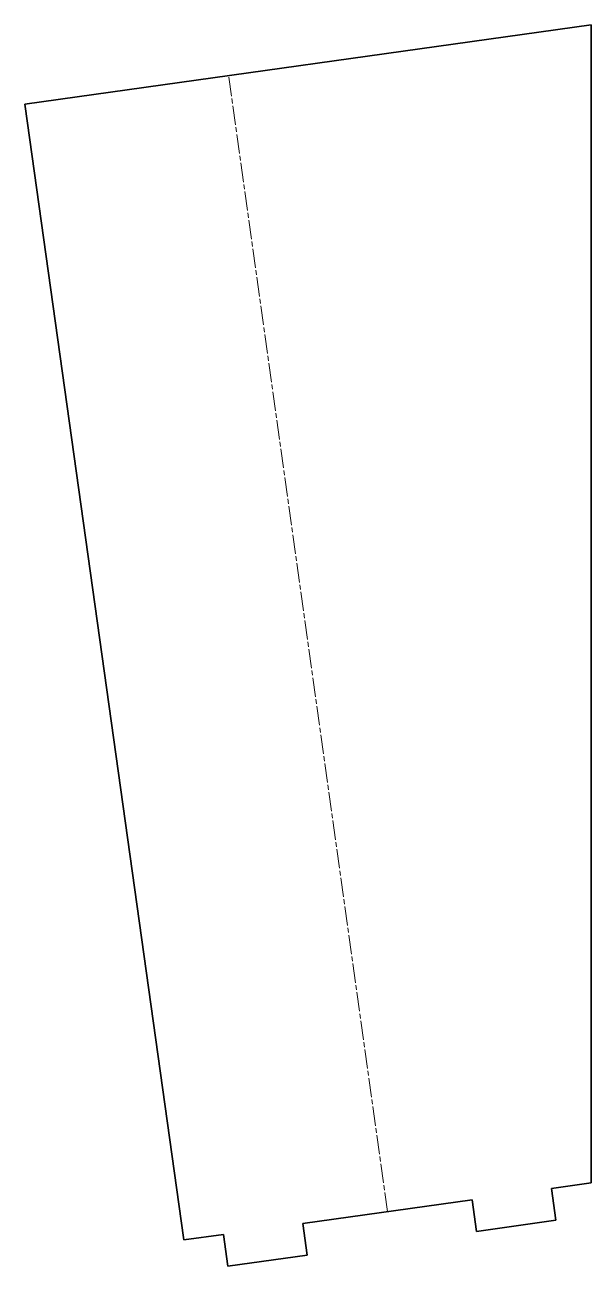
# Model space of a CAD drawing. Header units: millimetres. Extents: x 0 to 71, y 0 to 155.
import ezdxf

# ---------------------------------------------------------------- set-up
doc = ezdxf.new("R2010")
doc.units = ezdxf.units.MM
doc.linetypes.add('Chain', pattern=[13.68, 9.12, -1.14, 2.28, -1.14])
doc.layers.add('SIMUMAK Bend Centerline (ISO)', color=7, linetype='Chain', lineweight=9)
doc.layers.add('SIMUMAK Visible (ISO)', color=7, linetype='Continuous', lineweight=35)

# ---------------------------------------------------------------- blocks, each defined once
blk = doc.blocks.new('2DOF-150-18-PATR2-01_1.2.1 Chapas patas_6_2DOF-150-18-PATR2-01 (desplegada)')
at = {"layer": 'SIMUMAK Bend Centerline (ISO)', "ltscale": 0.263158}
blk.add_line((9.9, -70.56), (-9.9, 71.06), dxfattribs=at)
at = {"layer": 'SIMUMAK Visible (ISO)'}
for p, q in [((-35.31, 67.51), (35.31, 77.38)), ((35.31, 77.38), (35.31, -67.01)), ((-35.31, 67.51), (-15.5, -74.11)), ((35.31, -67.01), (30.36, -67.7)), ((30.36, -67.7), (30.91, -71.66)), ((20.46, -69.09), (-0.65, -72.04)), ((21.01, -73.05), (20.46, -69.09)), ((-0.09, -76), (-0.65, -72.04)), ((30.91, -71.66), (21.01, -73.05)), ((-10.55, -73.42), (-15.5, -74.11)), ((-10.55, -73.42), (-10, -77.38)), ((-10, -77.38), (-0.09, -76))]:
    blk.add_line(p, q, dxfattribs=at)

msp = doc.modelspace()

# ---------------------------------------------------------------- block references
msp.add_blockref('2DOF-150-18-PATR2-01_1.2.1 Chapas patas_6_2DOF-150-18-PATR2-01 (desplegada)', (35.31, 77.38))

doc.saveas('drawing.dxf')
